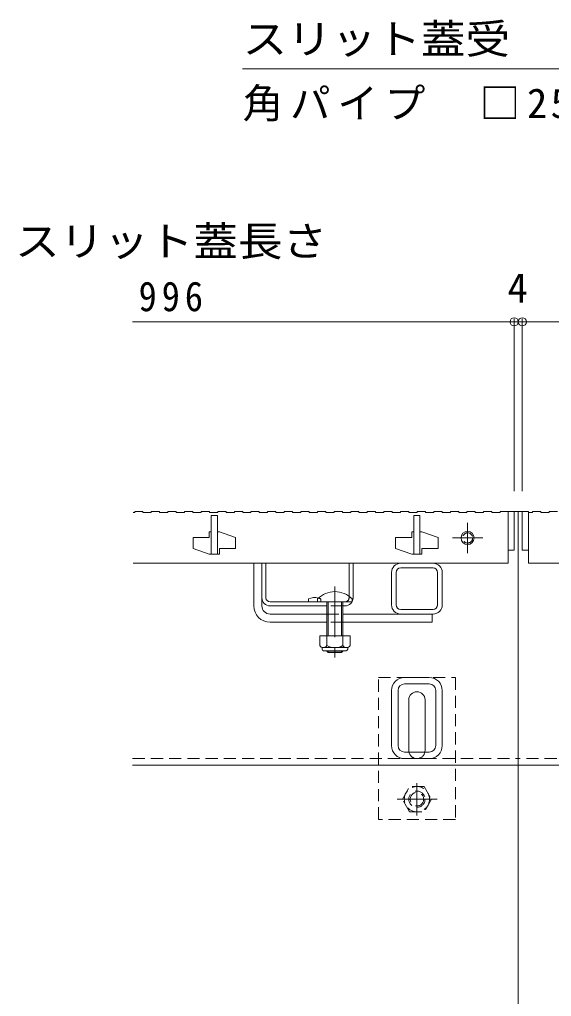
# Model space of a CAD drawing. Units: millimetres at full size, sheet at 1:5; details may follow other scales. Extents: x -1763 to 1942, y -1329 to 1372.
# Drawn here: x -1507.9 to -1245.4, y -724 to -242.4 of the extents above; entities that cross this region are included whole.
import ezdxf
from ezdxf.enums import TextEntityAlignment as Align

# ---------------------------------------------------------------- set-up
doc = ezdxf.new("R2010")
doc.units = ezdxf.units.MM
doc.header["$LTSCALE"] = 5
doc.header["$PDMODE"] = 32
doc.header["$PDSIZE"] = 4
for name, pattern in [('CHAIN1', [8, 5, -1, 1, -1]), ('CHAIN2', [12, 9, -1, 1, -1]), ('DASHED1', [1.8, 1.2, -0.6])]:
    doc.linetypes.add(name, pattern=pattern)
for name, color, linetype, lineweight in [('4-0_OUTLINE-0', 7, 'Continuous', 9), ('4-2_A_避難通路', 3, 'Continuous', 9), ('4-4_0108_天井情報・�', 7, 'Continuous', 9), ('4-5_0055_アルミ建具_', 7, 'Continuous', 9), ('4-F_10ﾎﾞﾙﾄ__1', 6, 'Continuous', 9)]:
    doc.layers.add(name, color=color, linetype=linetype, lineweight=lineweight)
doc.styles.add('ＭＳ ゴシック', font='')
doc.styles.get('ＭＳ ゴシック').set_extended_font_data('MS Gothic')

msp = doc.modelspace()

# ---------------------------------------------------------------- linework, layer by layer
at = {"layer": '4-0_OUTLINE-0'}
for p, q in [((-1261.791, -609.969), (-1261.791, -484.969)), ((-1392.288, -531.469), (-1392.288, -510.469)), ((-1388.288, -531.469), (-1388.288, -510.469)), ((-1386.288, -527.469), (-1386.288, -510.469)), ((-1345.288, -526.693), (-1345.288, -510.469)), ((-1343.288, -527.469), (-1343.288, -510.469)), ((-1303.791, -510.469), (-1319.791, -510.469)), ((-1324.291, -530.969), (-1324.291, -514.969)), ((-1321.991, -530.969), (-1321.991, -514.969)), ((-1303.791, -512.769), (-1319.791, -512.769)), ((-1301.591, -514.969), (-1301.591, -530.969)), ((-1299.291, -514.969), (-1299.291, -530.969)), ((-1384.288, -529.469), (-1347.288, -529.469)), ((-1365.288, -527.969), (-1365.288, -529.469)), ((-1384.288, -531.469), (-1356.288, -531.469)), ((-1348.288, -531.469), (-1347.288, -531.469)), ((-1303.791, -533.169), (-1319.791, -533.169)), ((-1384.288, -535.469), (-1356.288, -535.469)), ((-1303.791, -535.469), (-1348.288, -535.469)), ((-1304.288, -535.469), (-1304.288, -539.469)), ((-1384.288, -539.469), (-1356.288, -539.469)), ((-1348.288, -539.469), (-1304.288, -539.469)), ((-1305.691, -566.769), (-1317.891, -566.769)), ((-1305.691, -569.969), (-1317.891, -569.969)), ((-1324.291, -600.369), (-1324.291, -573.169)), ((-1321.091, -600.369), (-1321.091, -573.169)), ((-1315.791, -602.769), (-1315.791, -577.769)), ((-1307.791, -602.769), (-1307.791, -577.769)), ((-1302.491, -573.169), (-1302.491, -600.369)), ((-1299.291, -573.169), (-1299.291, -600.369)), ((-1305.691, -603.569), (-1317.891, -603.569)), ((-1305.691, -606.769), (-1317.891, -606.769)), ((-1452.1, -609.969), (-1261.791, -609.969)), ((-261.791, -609.969), (-1261.791, -609.969))]:
    msp.add_line(p, q, dxfattribs=at)
at = {"layer": '4-0_OUTLINE-0', "linetype": 'CHAIN1'}
msp.add_line((-1352.288, -521.876), (-1352.288, -560.154), dxfattribs=at)
at = {"layer": '4-0_OUTLINE-0', "color": 6}
for p, q in [((-1360.788, -529.469), (-1360.788, -527.969)), ((-1360.788, -529.469), (-1343.788, -529.469)), ((-1356.288, -539.469), (-1356.288, -529.469)), ((-1355.538, -539.469), (-1355.538, -529.469)), ((-1349.038, -529.469), (-1349.038, -539.469)), ((-1348.288, -529.469), (-1348.288, -539.469)), ((-1343.788, -527.969), (-1343.788, -529.469)), ((-1356.288, -546.238), (-1356.288, -539.469)), ((-1355.538, -546.238), (-1355.538, -539.469)), ((-1349.038, -539.469), (-1349.038, -546.238)), ((-1348.288, -539.469), (-1348.288, -546.238)), ((-1356.288, -553.769), (-1356.288, -553.538)), ((-1348.288, -553.769), (-1356.288, -553.769)), ((-1355.538, -554.469), (-1356.288, -553.769)), ((-1355.538, -554.469), (-1355.538, -553.538)), ((-1348.288, -553.538), (-1348.288, -553.769)), ((-1349.038, -554.469), (-1355.538, -554.469))]:
    msp.add_line(p, q, dxfattribs=at)
at = {"layer": '4-0_OUTLINE-0', "linetype": 'DASHED1'}
for p, q in [((-1359.288, -527.969), (-1359.288, -529.469)), ((-1345.288, -526.693), (-1345.288, -527.469)), ((-1348.288, -531.469), (-1356.288, -531.469)), ((-1356.288, -535.469), (-1348.288, -535.469)), ((-1348.288, -539.469), (-1356.288, -539.469)), ((-1330.791, -636.769), (-1330.791, -566.769)), ((-1330.791, -566.769), (-1292.791, -566.769)), ((-1292.791, -566.769), (-1292.791, -636.769)), ((-1452.1, -606.769), (-1261.791, -606.769)), ((-261.791, -606.769), (-1261.791, -606.769)), ((-1292.791, -636.769), (-1330.791, -636.769))]:
    msp.add_line(p, q, dxfattribs=at)
at = {"layer": '4-0_OUTLINE-0', "color": 2}
for p, q in [((-1356.288, -546.238), (-1356.288, -551.039)), ((-1348.288, -546.238), (-1348.288, -551.038)), ((-1344.788, -546.238), (-1344.788, -551.038)), ((-1358.638, -552.788), (-1358.638, -551.948)), ((-1346.538, -552.038), (-1358.038, -552.038)), ((-1357.888, -553.538), (-1346.688, -553.538)), ((-1345.938, -552.788), (-1345.938, -551.948))]:
    msp.add_line(p, q, dxfattribs=at)
at = {"layer": '4-0_OUTLINE-0', "color": 2, "linetype": 'DASHED1'}
for p, q in [((-1308.191, -620.534), (-1315.391, -620.534)), ((-1308.191, -620.534), (-1304.591, -626.769)), ((-1304.591, -626.769), (-1308.191, -633.005)), ((-1315.391, -633.005), (-1308.191, -633.005))]:
    msp.add_line(p, q, dxfattribs=at)
at = {"layer": '4-0_OUTLINE-0', "color": 2, "linetype": 'CHAIN1'}
for p, q in [((-1311.791, -618.797), (-1311.791, -634.749)), ((-1301.886, -626.769), (-1321.586, -626.769))]:
    msp.add_line(p, q, dxfattribs=at)
at = {"layer": '4-0_OUTLINE-0'}
msp.add_lwpolyline([(-1259.791, -484.969), (-1261.791, -484.969), (-1263.791, -484.969)], dxfattribs=at)
at = {"layer": '4-0_OUTLINE-0', "color": 2}
msp.add_lwpolyline([(-1344.788, -546.238), (-1359.788, -546.238), (-1359.788, -551.039)], dxfattribs=at)
at = {"layer": '4-0_OUTLINE-0', "color": 6}
msp.add_lwpolyline([(-1349.038, -553.538), (-1349.038, -554.469), (-1348.288, -553.769)], dxfattribs=at)
at = {"layer": '4-0_OUTLINE-0', "color": 2, "linetype": 'DASHED1'}
msp.add_lwpolyline([(-1315.391, -633.005), (-1318.991, -626.769), (-1315.391, -620.534)], dxfattribs=at)
for radius in [6.235, 4, 3.323]:
    msp.add_circle((-1311.791, -626.769), radius, dxfattribs=at)
at = {"layer": '4-0_OUTLINE-0'}
for centre, radius, start, end in [((-1319.791, -514.969), 4.5, 90, 180), ((-1303.791, -514.969), 4.5, 0, 90), ((-1319.791, -514.969), 2.2, 90, 180), ((-1303.791, -514.969), 2.2, 0, 90), ((-1384.288, -527.469), 4, 180, 270), ((-1384.288, -527.469), 2, 180, 270), ((-1362.288, -535.169), 7.8, 76.01978, 112.61986), ((-1347.288, -527.469), 4, 270, 0), ((-1384.288, -531.469), 8, 180, 270), ((-1384.288, -531.469), 4, 180, 270), ((-1319.791, -530.969), 4.5, 180, 270), ((-1319.791, -530.969), 2.2, 180, 270), ((-1303.791, -530.969), 2.2, 270, 0), ((-1303.791, -530.969), 4.5, 270, 0), ((-1317.891, -573.169), 6.4, 90, 180), ((-1305.691, -573.169), 6.4, 0, 90), ((-1317.891, -573.169), 3.2, 90, 180), ((-1305.691, -573.169), 3.2, 0, 90), ((-1311.791, -577.769), 4, 90, 180), ((-1311.791, -577.769), 4, 0, 90), ((-1317.891, -600.369), 6.4, 180, 270), ((-1317.891, -600.369), 3.2, 180, 270), ((-1305.691, -600.369), 3.2, 270, 0), ((-1305.691, -600.369), 6.4, 270, 0), ((-1311.791, -602.769), 4, 180, 205.15066), ((-1311.791, -602.769), 4, 334.84934, 0)]:
    msp.add_arc(centre, radius, start, end, dxfattribs=at)
at = {"layer": '4-0_OUTLINE-0', "color": 6}
msp.add_arc((-1352.288, -536.44), 12, 44.90053, 135.09947, dxfattribs=at)
at = {"layer": '4-0_OUTLINE-0', "linetype": 'DASHED1'}
for centre, radius, start, end in [((-1362.288, -535.169), 7.8, 67.38014, 76.01978), ((-1347.288, -527.469), 2, 270, 0), ((-1311.791, -602.769), 4, 205.15066, 270), ((-1311.791, -602.769), 4, 270, 334.84934)]:
    msp.add_arc(centre, radius, start, end, dxfattribs=at)
at = {"layer": '4-0_OUTLINE-0', "color": 2}
for centre, radius, start, end in [((-1358.038, -550.007), 2.031, 210.51797, 329.48203), ((-1357.888, -552.788), 0.75, 180, 270), ((-1352.288, -543.538), 8.5, 241.92867, 298.07147), ((-1346.538, -550.007), 2.031, 210.51451, 329.48514), ((-1346.688, -552.788), 0.75, 270, 0)]:
    msp.add_arc(centre, radius, start, end, dxfattribs=at)
at = {"layer": '4-2_A_避難通路'}
for p, q in [((-1451.791, -485.469), (-1451.091, -485.469)), ((-1451.091, -484.969), (-1451.091, -485.469)), ((-1451.091, -484.969), (-1446.991, -484.969)), ((-1446.991, -484.969), (-1446.991, -485.469)), ((-1446.991, -485.469), (-1442.891, -485.469)), ((-1442.891, -484.969), (-1442.891, -485.469)), ((-1442.891, -484.969), (-1438.791, -484.969)), ((-1438.791, -484.969), (-1438.791, -485.469)), ((-1438.791, -485.469), (-1434.691, -485.469)), ((-1434.691, -484.969), (-1434.691, -485.469)), ((-1434.691, -484.969), (-1430.591, -484.969)), ((-1430.591, -484.969), (-1430.591, -485.469)), ((-1430.591, -485.469), (-1426.491, -485.469)), ((-1426.491, -484.969), (-1426.491, -485.469)), ((-1426.491, -484.969), (-1422.391, -484.969)), ((-1422.391, -484.969), (-1422.391, -485.469)), ((-1422.391, -485.469), (-1418.291, -485.469)), ((-1418.291, -484.969), (-1418.291, -485.469)), ((-1418.291, -484.969), (-1414.191, -484.969)), ((-1414.191, -484.969), (-1414.191, -485.469)), ((-1414.191, -485.469), (-1410.091, -485.469)), ((-1410.091, -484.969), (-1410.091, -485.469)), ((-1410.091, -484.969), (-1405.991, -484.969)), ((-1405.991, -484.969), (-1405.991, -485.469)), ((-1405.991, -485.469), (-1401.891, -485.469)), ((-1401.891, -484.969), (-1401.891, -485.469)), ((-1401.891, -484.969), (-1397.791, -484.969)), ((-1397.791, -484.969), (-1397.791, -485.469)), ((-1397.791, -485.469), (-1393.691, -485.469)), ((-1393.691, -484.969), (-1393.691, -485.469)), ((-1393.691, -484.969), (-1389.591, -484.969)), ((-1389.591, -484.969), (-1389.591, -485.469)), ((-1389.591, -485.469), (-1385.491, -485.469)), ((-1385.491, -484.969), (-1385.491, -485.469)), ((-1385.491, -484.969), (-1381.391, -484.969)), ((-1381.391, -484.969), (-1381.391, -485.469)), ((-1381.391, -485.469), (-1377.291, -485.469)), ((-1377.291, -484.969), (-1377.291, -485.469)), ((-1377.291, -484.969), (-1373.191, -484.969)), ((-1373.191, -484.969), (-1373.191, -485.469)), ((-1373.191, -485.469), (-1369.091, -485.469)), ((-1369.091, -484.969), (-1369.091, -485.469)), ((-1369.091, -484.969), (-1364.991, -484.969)), ((-1364.991, -484.969), (-1364.991, -485.469)), ((-1364.991, -485.469), (-1360.891, -485.469)), ((-1360.891, -484.969), (-1360.891, -485.469)), ((-1360.891, -484.969), (-1356.791, -484.969)), ((-1356.791, -484.969), (-1356.791, -485.469)), ((-1356.791, -485.469), (-1352.691, -485.469)), ((-1352.691, -484.969), (-1352.691, -485.469)), ((-1352.691, -484.969), (-1348.591, -484.969)), ((-1348.591, -484.969), (-1348.591, -485.469)), ((-1348.591, -485.469), (-1344.491, -485.469)), ((-1344.491, -484.969), (-1344.491, -485.469)), ((-1344.491, -484.969), (-1340.391, -484.969)), ((-1340.391, -484.969), (-1340.391, -485.469)), ((-1340.391, -485.469), (-1336.291, -485.469)), ((-1336.291, -484.969), (-1336.291, -485.469)), ((-1336.291, -484.969), (-1332.191, -484.969)), ((-1332.191, -484.969), (-1332.191, -485.469)), ((-1332.191, -485.469), (-1328.091, -485.469)), ((-1328.091, -484.969), (-1328.091, -485.469)), ((-1328.091, -484.969), (-1323.991, -484.969)), ((-1323.991, -484.969), (-1323.991, -485.469)), ((-1323.991, -485.469), (-1319.891, -485.469)), ((-1319.891, -484.969), (-1319.891, -485.469)), ((-1319.891, -484.969), (-1315.791, -484.969)), ((-1315.791, -484.969), (-1315.791, -485.469)), ((-1315.791, -485.469), (-1311.691, -485.469)), ((-1311.691, -484.969), (-1311.691, -485.469)), ((-1311.691, -484.969), (-1307.591, -484.969)), ((-1307.591, -484.969), (-1307.591, -485.469)), ((-1307.591, -485.469), (-1303.491, -485.469)), ((-1303.491, -484.969), (-1303.491, -485.469)), ((-1303.491, -484.969), (-1299.391, -484.969)), ((-1299.391, -484.969), (-1299.391, -485.469)), ((-1299.391, -485.469), (-1295.291, -485.469)), ((-1295.291, -484.969), (-1295.291, -485.469)), ((-1295.291, -484.969), (-1291.191, -484.969)), ((-1291.191, -484.969), (-1291.191, -485.469)), ((-1291.191, -485.469), (-1287.091, -485.469)), ((-1287.091, -484.969), (-1287.091, -485.469)), ((-1287.091, -484.969), (-1282.991, -484.969)), ((-1282.991, -484.969), (-1282.991, -485.469)), ((-1282.991, -485.469), (-1278.891, -485.469)), ((-1278.891, -484.969), (-1278.891, -485.469)), ((-1278.891, -484.969), (-1274.791, -484.969)), ((-1274.791, -484.969), (-1274.791, -485.469)), ((-1274.791, -485.469), (-1270.691, -485.469)), ((-1270.691, -484.969), (-1270.691, -485.469)), ((-1259.791, -484.969), (-1259.791, -503.969)), ((-1259.791, -484.969), (-1256.791, -484.969)), ((-1256.791, -484.969), (-1256.791, -510.469)), ((-1256.791, -485.469), (-1254.691, -485.469)), ((-1254.691, -484.969), (-1254.691, -485.469)), ((-1250.591, -485.469), (-1246.491, -485.469)), ((-1246.491, -484.969), (-1246.491, -485.469)), ((-1246.491, -484.969), (-1242.391, -484.969)), ((-1413.291, -486.969), (-1413.291, -505.969)), ((-1313.291, -486.969), (-1313.291, -505.969)), ((-1414.291, -494.969), (-1414.291, -497.719)), ((-1413.291, -494.969), (-1414.291, -494.969)), ((-1409.291, -494.969), (-1410.291, -494.969)), ((-1409.291, -494.969), (-1401.291, -497.719)), ((-1314.291, -494.969), (-1314.291, -497.719)), ((-1313.291, -494.969), (-1314.291, -494.969)), ((-1309.291, -494.969), (-1310.291, -494.969)), ((-1309.291, -494.969), (-1301.291, -497.719)), ((-1422.291, -497.719), (-1422.291, -503.219)), ((-1422.291, -497.719), (-1414.291, -497.719)), ((-1401.291, -497.719), (-1401.291, -503.219)), ((-1322.291, -497.719), (-1322.291, -503.219)), ((-1322.291, -497.719), (-1314.291, -497.719)), ((-1301.291, -497.719), (-1301.291, -503.219)), ((-1422.291, -503.219), (-1414.291, -505.969)), ((-1409.291, -503.219), (-1409.291, -505.969)), ((-1409.291, -503.219), (-1401.291, -503.219)), ((-1322.291, -503.219), (-1314.291, -505.969)), ((-1309.291, -503.219), (-1309.291, -505.969)), ((-1309.291, -503.219), (-1301.291, -503.219)), ((-1266.791, -503.969), (-1263.791, -503.969)), ((-1259.791, -503.969), (-1256.791, -503.969)), ((-1451.791, -510.469), (-1266.791, -510.469)), ((-1409.291, -505.969), (-1414.291, -505.969)), ((-1309.291, -505.969), (-1314.291, -505.969)), ((-1256.791, -510.469), (-266.791, -510.469))]:
    msp.add_line(p, q, dxfattribs=at)
at = {"layer": '4-2_A_避難通路', "linetype": 'CHAIN2'}
for p, q in [((-1286.791, -490.469), (-1286.791, -505.469)), ((-1294.291, -497.969), (-1279.291, -497.969))]:
    msp.add_line(p, q, dxfattribs=at)
at = {"layer": '4-2_A_避難通路'}
for points in [[(-1270.691, -484.969), (-1266.791, -484.969), (-1266.791, -510.469)], [(-1266.791, -484.969), (-1263.791, -484.969), (-1263.791, -503.969)], [(-1254.691, -484.969), (-1250.591, -484.969), (-1250.591, -485.469)], [(-1413.291, -486.969), (-1410.291, -486.969), (-1410.291, -505.969)], [(-1313.291, -486.969), (-1310.291, -486.969), (-1310.291, -505.969)]]:
    msp.add_lwpolyline(points, dxfattribs=at)
msp.add_circle((-1286.791, -497.969), 3.25, dxfattribs=at)
at = {"layer": '4-2_A_避難通路', "linetype": 'DASHED1'}
msp.add_circle((-1286.791, -497.969), 2.5, dxfattribs=at)
at = {"layer": '4-4_0108_天井情報・�'}
for p, q in [((-1263.791, -389.899), (-1263.791, -474.969)), ((-1259.791, -389.899), (-1259.791, -474.969)), ((-1452.098, -391.399), (-1263.791, -391.399)), ((-1263.791, -391.399), (-1259.791, -391.399)), ((-1259.791, -391.399), (-263.791, -391.399))]:
    msp.add_line(p, q, dxfattribs=at)
for p in [(-1263.791, -391.399), (-1259.791, -391.399)]:
    msp.add_point(p, dxfattribs=at)
at = {"layer": '4-5_0055_アルミ建具_'}
msp.add_line((-1397.834, -266.646), (-1127.786, -266.646), dxfattribs=at)
at = {"layer": '4-F_10ﾎﾞﾙﾄ__1'}
msp.add_line((-1261.791, -609.969), (-1261.791, -969.969), dxfattribs=at)

# ---------------------------------------------------------------- texts
at = {"layer": '4-4_0108_天井情報・�', "color": 2, "style": 'ＭＳ ゴシック', "width": 1.1}
msp.add_text('スリット蓋長さ', height=14.66, dxfattribs=at).set_placement((-1510.118, -363.39), align=Align.BOTTOM_LEFT)
at = {"layer": '4-4_0108_天井情報・�', "color": 2, "style": 'ＭＳ ゴシック'}
msp.add_text('4', height=14.66, dxfattribs=at).set_placement((-1267.1, -386.399), align=Align.BOTTOM_LEFT)
at = {"layer": '4-4_0108_天井情報・�', "color": 2, "insert": (-1449.149, -386.399), "char_height": 14.66, "attachment_point": 7, "style": 'ＭＳ ゴシック'}
msp.add_mtext('\\T1.27;\\W0.9;996', dxfattribs=at)
at = {"layer": '4-5_0055_アルミ建具_', "color": 2, "style": 'ＭＳ ゴシック', "width": 1.1}
msp.add_text('スリット蓋受', height=14.66, dxfattribs=at).set_placement((-1397.834, -263.646), align=Align.BOTTOM_LEFT)
at = {"layer": '4-5_0055_アルミ建具_', "color": 2, "insert": (-1397.834, -292.653), "char_height": 14.66, "attachment_point": 7, "style": 'ＭＳ ゴシック'}
msp.add_mtext('\\T1.17;角パイプ\u3000□25×25×2.3', dxfattribs=at)

doc.saveas('drawing.dxf')
